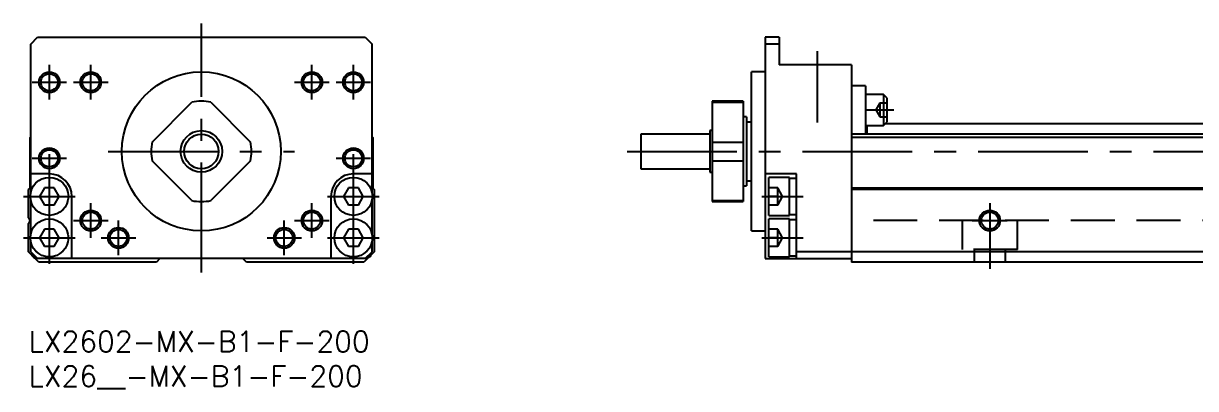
# Model space of a CAD drawing. Extents: x -1 to 421, y -8 to 389.
# Drawn here: x -0.8 to 168.9, y -8.3 to 44.5 of the extents above; entities that cross this region are included whole.
import ezdxf

# ---------------------------------------------------------------- set-up
doc = ezdxf.new("R2010")
doc.units = 0
doc.header["$LTSCALE"] = 0.5
doc.linetypes.add('CENTER', pattern=[50.8, 31.75, -6.35, 6.35, -6.35])
doc.linetypes.add('DASHED', pattern=[19.05, 12.7, -6.35])
for name, color, linetype in [('MSM_CENTER', 1, 'CENTER'), ('MSM_CONTINUOUS', 7, 'CONTINUOUS'), ('MSM_DASHED', 4, 'DASHED'), ('MSM_NARROW', 5, 'CONTINUOUS'), ('MSM_PART_NUMBER', 7, 'CONTINUOUS')]:
    doc.layers.add(name, color=color, linetype=linetype)
doc.styles.get("Standard").update_dxf_attribs({"font": 'txt.shx', "height": 3, "bigfont": 'bigfont.shx'})

# ---------------------------------------------------------------- blocks, each defined once
blk = doc.blocks.new('*U50')
at = {"layer": 'MSM_PART_NUMBER'}
blk.add_text('LX2602-MX-B1-F-200', height=3, dxfattribs=at).set_placement((0, -3))
blk = doc.blocks.new('*U51')
at = {"layer": 'MSM_PART_NUMBER'}
blk.add_text('LX26__-MX-B1-F-200', height=3, dxfattribs=at).set_placement((0, -8))

msp = doc.modelspace()

# ---------------------------------------------------------------- linework, layer by layer
at = {"layer": 'MSM_CENTER'}
for p, q in [((25, 8.5), (25, 44.5)), ((114.11, 40.5), (114.11, 30.19)), ((3, 33.5), (3, 38.5)), ((9, 33.5), (9, 38.5)), ((41, 33.5), (41, 38.5)), ((47, 33.5), (47, 38.5)), ((0.5, 36), (5.5, 36)), ((6.5, 36), (11.5, 36)), ((38.5, 36), (43.5, 36)), ((44.5, 36), (49.5, 36)), ((121.11, 32), (125.21, 32)), ((3, 9.75), (3, 27.5)), ((47, 9.75), (47, 27.5)), ((11.5, 26), (38.5, 26)), ((86.61, 26), (331.11, 26)), ((0.5, 25), (5.5, 25)), ((44.5, 25), (49.5, 25)), ((-0.75, 19.5), (6.75, 19.5)), ((43.25, 19.5), (50.75, 19.5)), ((106.11, 19.5), (112.11, 19.5)), ((9, 13.5), (9, 18.5)), ((41, 13.5), (41, 18.5)), ((139.11, 18.5), (139.11, 9)), ((6.5, 16), (11.5, 16)), ((13, 11), (13, 16)), ((37, 11), (37, 16)), ((38.5, 16), (43.5, 16)), ((136.57, 16), (141.64, 16)), ((-0.75, 13.5), (6.75, 13.5)), ((10.5, 13.5), (15.5, 13.5)), ((34.5, 13.5), (39.5, 13.5)), ((43.25, 13.5), (50.75, 13.5)), ((106.11, 13.5), (112.11, 13.5))]:
    msp.add_line(p, q, dxfattribs=at)
at = {"layer": 'MSM_CONTINUOUS'}
for p, q in [((0.3, 41.5), (1.3, 42.5)), ((1.3, 42.5), (48.7, 42.5)), ((48.7, 42.5), (49.7, 41.5)), ((108.61, 42.5), (106.61, 42.5)), ((106.61, 42.5), (106.61, 10.5)), ((108.61, 42.5), (108.61, 38.5)), ((0.3, 20.02), (0.3, 41.5)), ((49.7, 20.02), (49.7, 41.5)), ((108.61, 41.5), (106.61, 41.5)), ((106.61, 37.5), (104.61, 37.5)), ((104.61, 14.5), (104.61, 37.5)), ((119.11, 38.5), (108.61, 38.5)), ((119.11, 38.5), (119.11, 10)), ((121.11, 35.5), (119.11, 35.5)), ((121.11, 35.5), (121.11, 28.5)), ((123.71, 34.25), (121.11, 34.25)), ((124.21, 33.75), (123.71, 34.25)), ((123.71, 34.25), (123.71, 29.75)), ((17.88, 27.36), (23.64, 33.12)), ((26.36, 33.12), (32.12, 27.36)), ((103.41, 33.25), (98.91, 33.25)), ((98.91, 33.25), (98.91, 18.75)), ((98.91, 33.12), (103.41, 33.12)), ((103.41, 33.25), (103.41, 18.75)), ((124.21, 33.75), (124.21, 30.25)), ((103.91, 31), (103.41, 31)), ((103.91, 31), (103.91, 21)), ((98.91, 29), (98.61, 29)), ((98.61, 29), (98.61, 23)), ((104.61, 30.25), (103.91, 30.25)), ((121.11, 29.75), (123.71, 29.75)), ((121.31, 29.75), (121.31, 28.5)), ((123.71, 29.75), (124.21, 30.25)), ((175.11, 30), (123.96, 30)), ((0.2, 28), (0.3, 28.1)), ((0.2, 20.7), (0.2, 28)), ((49.7, 28.1), (49.8, 28)), ((49.8, 28), (49.8, 20.7)), ((98.61, 28.5), (88.61, 28.5)), ((88.61, 28.5), (88.61, 23.5)), ((98.91, 27.36), (103.41, 27.36)), ((319.11, 28.5), (119.11, 28.5)), ((319.11, 28), (119.11, 28)), ((23.64, 18.88), (17.88, 24.64)), ((32.12, 24.64), (26.36, 18.88)), ((98.91, 24.64), (103.41, 24.64)), ((3, 22.75), (0.3, 22.75)), ((49.7, 22.75), (47, 22.75)), ((88.61, 23.5), (98.61, 23.5)), ((98.61, 23), (98.91, 23)), ((111.11, 22.75), (106.61, 22.75)), ((107.11, 16.75), (107.11, 22.25)), ((110.11, 22.25), (107.11, 22.25)), ((110.11, 16.75), (110.11, 22.25)), ((111.11, 22.1), (110.11, 22.1)), ((111.11, 10.5), (111.11, 22.75)), ((0, 20.5), (0.2, 20.7)), ((0, 16.4), (0, 20.5)), ((2.28, 20.75), (1.56, 19.5)), ((3.72, 20.75), (2.28, 20.75)), ((4.44, 19.5), (3.72, 20.75)), ((46.28, 20.75), (45.56, 19.5)), ((47.72, 20.75), (46.28, 20.75)), ((48.44, 19.5), (47.72, 20.75)), ((49.8, 20.7), (50, 20.5)), ((50, 20.5), (50, 11.5)), ((103.41, 21), (103.91, 21)), ((103.91, 21.75), (104.61, 21.75)), ((319.11, 20.7), (119.11, 20.7)), ((319.11, 20.5), (119.11, 20.5)), ((0.3, 14.02), (0.3, 18.98)), ((1.56, 19.5), (2.28, 18.25)), ((3.72, 18.25), (4.44, 19.5)), ((6.25, 10.5), (6.25, 19.5)), ((43.75, 19.5), (43.75, 10.5)), ((45.56, 19.5), (46.28, 18.25)), ((47.72, 18.25), (48.44, 19.5)), ((49.7, 14.02), (49.7, 18.98)), ((98.91, 18.88), (103.41, 18.88)), ((98.91, 18.75), (103.41, 18.75)), ((3.72, 18.25), (2.28, 18.25)), ((47.72, 18.25), (46.28, 18.25)), ((0, 11.5), (0, 15.6)), ((107.11, 16.75), (110.11, 16.75)), ((107.11, 10.75), (107.11, 16.25)), ((110.11, 16.25), (107.11, 16.25)), ((110.11, 16.9), (111.11, 16.9)), ((110.11, 10.75), (110.11, 16.25)), ((111.11, 16.1), (110.11, 16.1)), ((2.28, 14.75), (1.56, 13.5)), ((3.72, 14.75), (2.28, 14.75)), ((4.44, 13.5), (3.72, 14.75)), ((46.28, 14.75), (45.56, 13.5)), ((47.72, 14.75), (46.28, 14.75)), ((48.44, 13.5), (47.72, 14.75)), ((104.61, 14.5), (106.61, 14.5)), ((0.3, 11.5), (0.3, 12.98)), ((1.56, 13.5), (2.28, 12.25)), ((3.72, 12.25), (2.28, 12.25)), ((3.72, 12.25), (4.44, 13.5)), ((45.56, 13.5), (46.28, 12.25)), ((47.72, 12.25), (46.28, 12.25)), ((47.72, 12.25), (48.44, 13.5)), ((49.7, 11.5), (49.7, 12.98)), ((1.5, 10), (0, 11.5)), ((0.3, 11.5), (1.3, 10.5)), ((48.7, 10.5), (1.3, 10.5)), ((19, 10.5), (18.5, 10)), ((31.52, 10), (31.02, 10.5)), ((50, 11.5), (48.5, 10)), ((48.7, 10.5), (49.7, 11.5)), ((106.61, 10.5), (119.11, 10.5)), ((107.11, 10.75), (110.11, 10.75)), ((110.11, 10.9), (111.11, 10.9)), ((319.11, 11.5), (111.11, 11.5)), ((18.5, 10), (1.5, 10)), ((48.5, 10), (31.52, 10)), ((319.11, 10), (119.11, 10))]:
    msp.add_line(p, q, dxfattribs=at)
for centre, radius in [((25, 26), 11.5), ((3, 36), 1.23), ((9, 36), 1.23), ((41, 36), 1.23), ((47, 36), 1.23), ((25, 26), 3), ((25, 26), 2.5), ((3, 25), 1.23), ((47, 25), 1.23), ((3, 19.5), 2.75), ((47, 19.5), 2.75), ((9, 16), 1.23), ((41, 16), 1.23), ((139.11, 16), 1.23), ((3, 13.5), 2.75), ((47, 13.5), 2.75), ((13, 13.5), 1.23), ((37, 13.5), 1.23)]:
    msp.add_circle(centre, radius, dxfattribs=at)
for centre, radius, start, end in [((25, 26), 7.25, 79.1484, 100.8516), ((25, 26), 7.25, 169.1484, 190.8516), ((25, 26), 7.25, 349.1484, 10.8516), ((3, 19.5), 3.25, 0, 90), ((47, 19.5), 3.25, 90, 180), ((25, 26), 7.25, 259.1484, 280.8516), ((-0.3, 16), 0.5, 306.8761, 53.1239), ((1.3, 11.5), 1, 201.8195, 248.1805), ((48.7, 11.5), 1, 291.8106, 338.1894)]:
    msp.add_arc(centre, radius, start, end, dxfattribs=at)
at = {"layer": 'MSM_DASHED'}
for p, q in [((123.21, 33), (122.63, 32)), ((123.21, 33), (124.21, 33)), ((123.21, 33), (123.21, 31)), ((122.63, 32), (123.21, 31)), ((123.21, 32), (124.21, 32)), ((123.21, 31), (124.21, 31)), ((108.41, 20.75), (107.11, 20.75)), ((108.41, 18.25), (108.41, 20.75)), ((109.13, 19.5), (108.41, 20.75)), ((108.41, 19.5), (107.11, 19.5)), ((108.41, 18.25), (109.13, 19.5)), ((108.41, 18.25), (107.11, 18.25)), ((319.11, 16), (119.11, 16)), ((135.11, 16), (135.11, 11.8)), ((143.11, 11.8), (143.11, 16)), ((108.41, 14.75), (107.11, 14.75)), ((108.41, 12.25), (108.41, 14.75)), ((109.13, 13.5), (108.41, 14.75)), ((108.41, 13.5), (107.11, 13.5)), ((108.41, 12.25), (107.11, 12.25)), ((108.41, 12.25), (109.13, 13.5)), ((143.11, 11.8), (135.11, 11.8)), ((136.86, 11.8), (136.86, 10)), ((141.36, 10), (141.36, 11.8))]:
    msp.add_line(p, q, dxfattribs=at)
at = {"layer": 'MSM_NARROW'}
for centre in [(3, 36), (9, 36), (41, 36), (47, 36), (3, 25), (47, 25), (9, 16), (41, 16), (139.11, 16), (13, 13.5), (37, 13.5)]:
    msp.add_circle(centre, 1.5, dxfattribs=at)

# ---------------------------------------------------------------- block references
at = {"layer": 'MSM_CONTINUOUS'}
for name in ['*U50', '*U51']:
    msp.add_blockref(name, (0, 0), dxfattribs=at)

doc.saveas('drawing.dxf')
